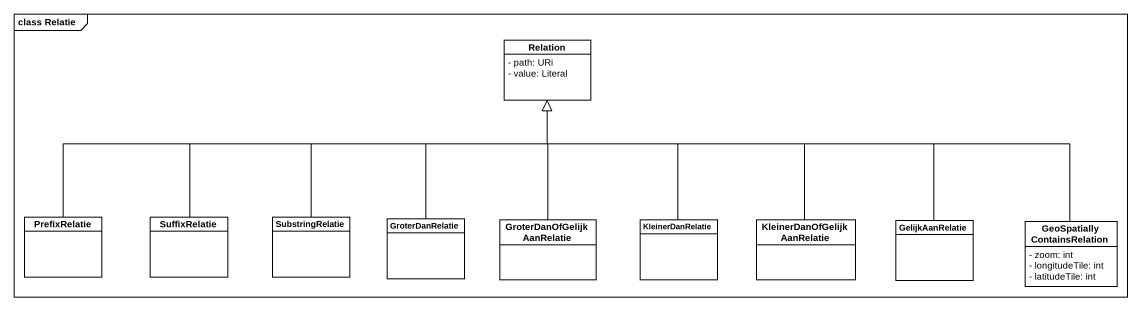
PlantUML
@startuml
mainframe class Relatie
hide circle
hide empty members
skinparam classAttributeIconSize 0
class Relation {
  - path: URi
  - value: Literal
}
class PrefixRelatie
class SuffixRelatie
class SubstringRelatie
class GroterDanRelatie
class GroterDanOfGelijkAanRelatie
class KleinerDanRelatie
class KleinerDanOfGelijkAanRelatie
class GelijkAanRelatie
class GeoSpatiallyContainsRelation {
  - zoom: int
  - longitudeTile: int
  - latitudeTile: int
}
PrefixRelatie -right-|> Relation
SuffixRelatie -right-|> Relation
SubstringRelatie -up-|> Relation
GroterDanRelatie -up-|> Relation
GroterDanOfGelijkAanRelatie -up-|> Relation
KleinerDanRelatie -up-|> Relation
KleinerDanOfGelijkAanRelatie -up-|> Relation
GelijkAanRelatie -left-|> Relation
GeoSpatiallyContainsRelation -left-|> Relation
@enduml
